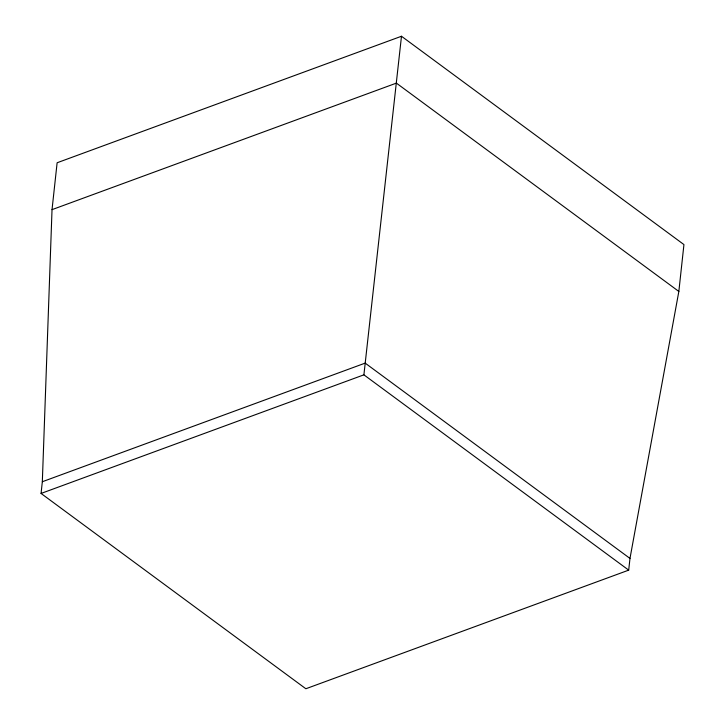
<?xml version="1.0" encoding="UTF-8"?>
<svg xmlns="http://www.w3.org/2000/svg" width="725" height="725" viewBox="0 0 725 725"><rect width="100%" height="100%" fill="white"/><g stroke="black" fill="none" stroke-linecap="round" stroke-linejoin="round"><path stroke-width="1.09" d="M42.331 481.726L52.028 209.643L57.121 162.762L401.487 36.25L683.938 244.579L678.845 291.45L629.98 558.422L628.702 570.14L305.859 688.75L41.062 493.444L42.331 481.726L365.173 363.116L629.98 558.422M628.702 570.14L363.905 374.834L401.487 36.25M52.028 209.643L396.394 83.121L678.845 291.45M41.062 493.444L363.905 374.834"/></g></svg>
